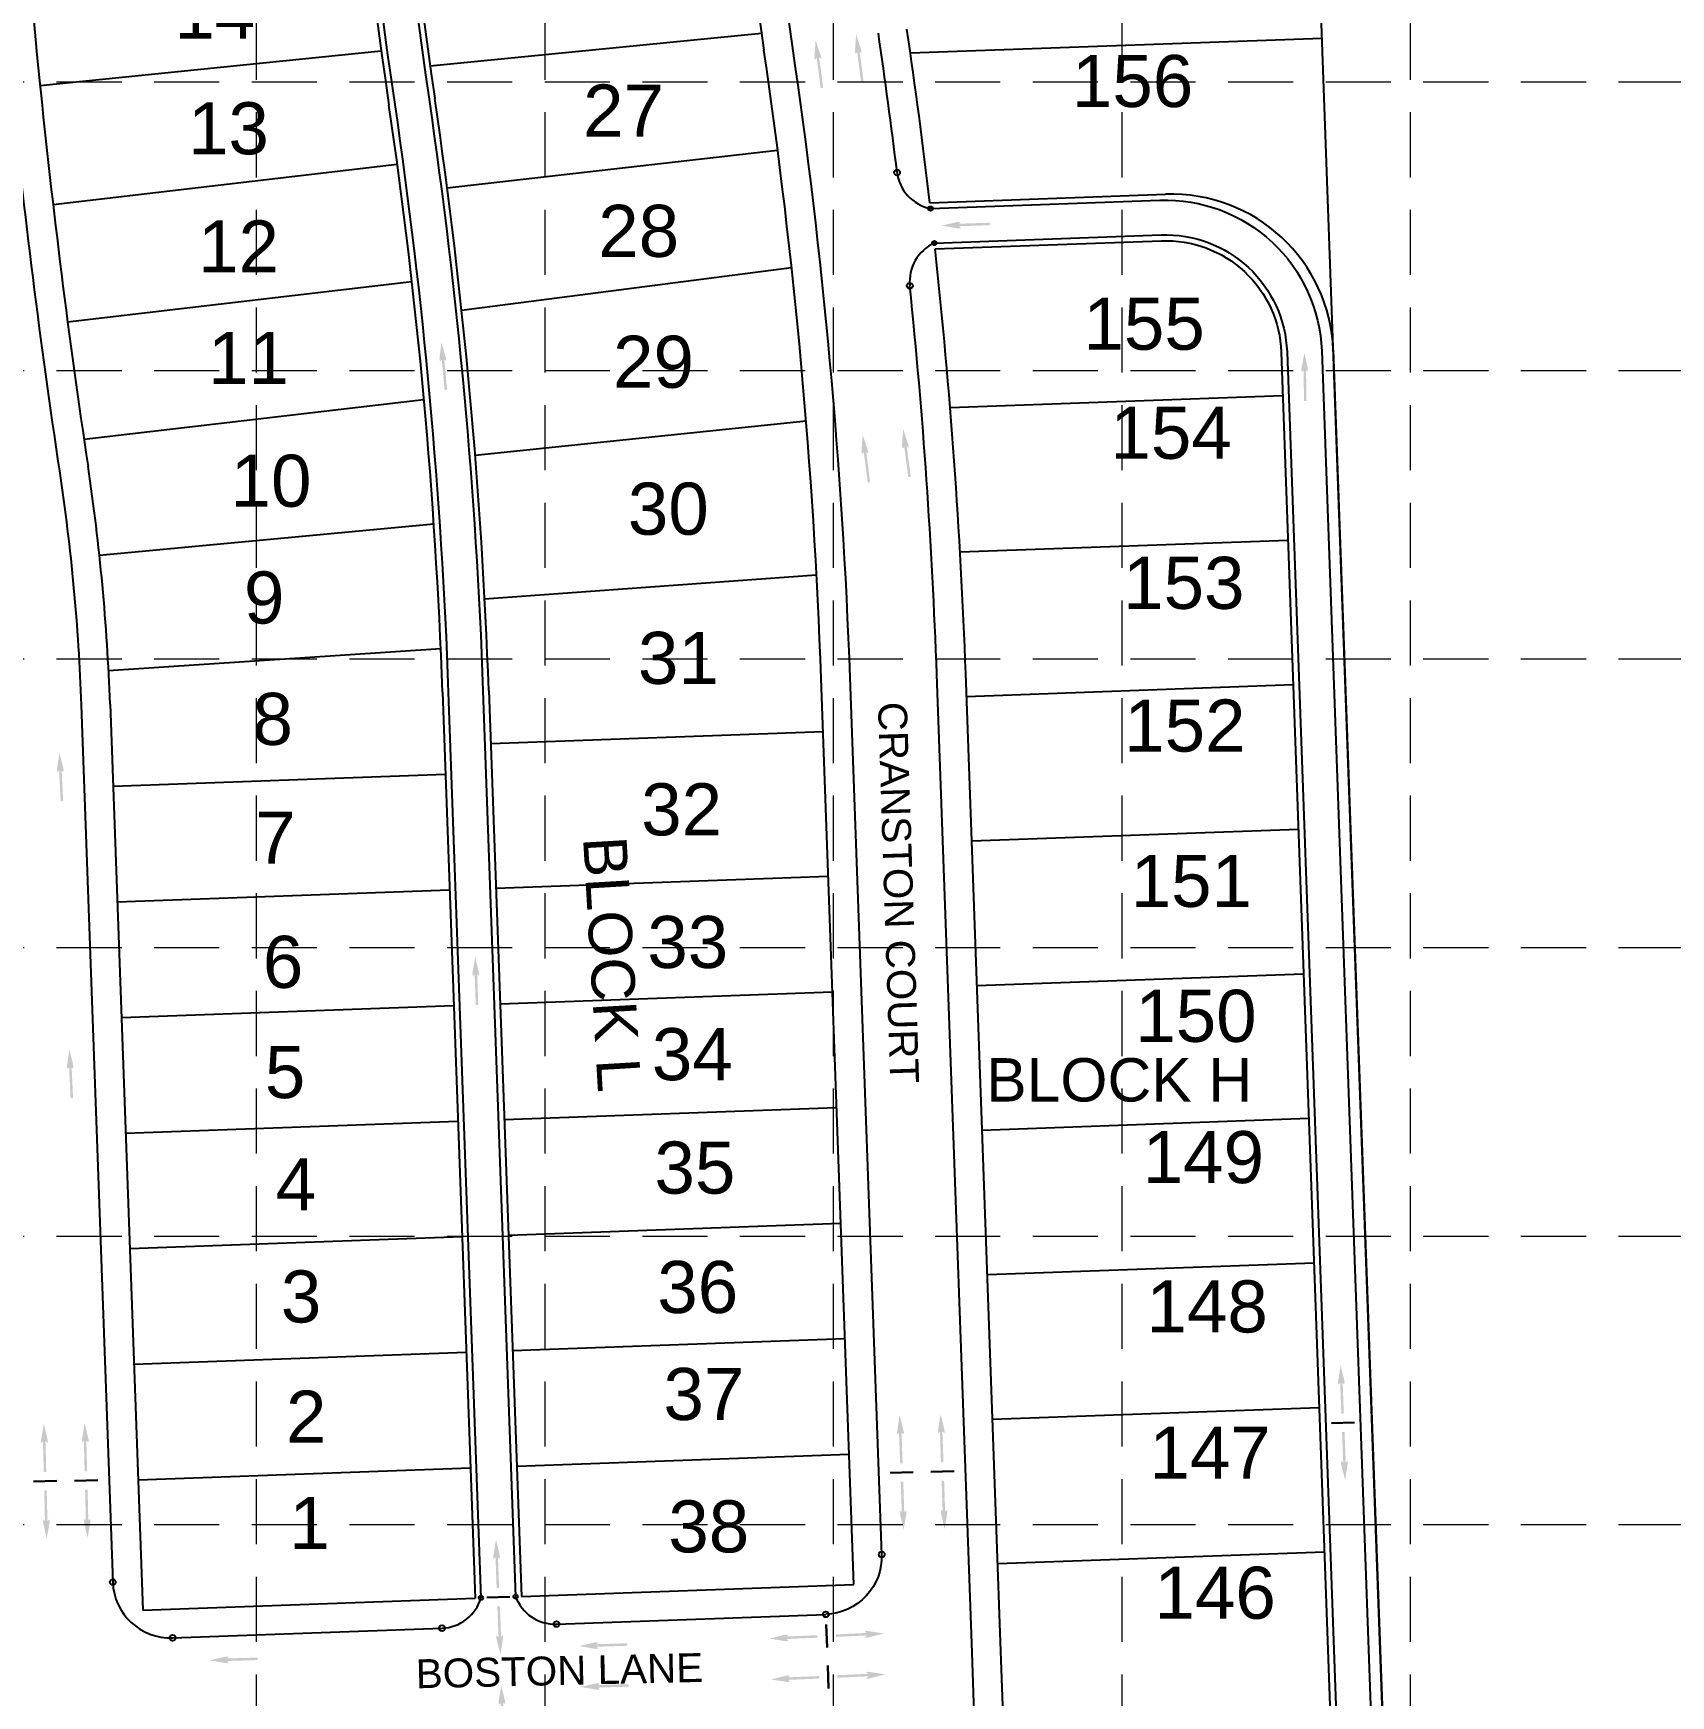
# Model space of a CAD drawing. Header units: inches. Extents: x -5337 to 1057, y 15227 to 19227.
# Drawn here: x -920 to -354, y 17866 to 18441 of the extents above; entities that cross this region are included whole.
import ezdxf
from ezdxf.enums import TextEntityAlignment as Align

# ---------------------------------------------------------------- set-up
doc = ezdxf.new("R2010")
doc.units = ezdxf.units.IN
doc.header["$LTSCALE"] = 150
doc.header["$MEASUREMENT"] = 0
doc.linetypes.add('HIDDEN', pattern=[0.375, 0.25, -0.125])
for name, color, linetype in [('1 BLOCK NUMBERS', 7, 'Continuous'), ('1 LOT NUMBER', 7, 'Continuous'), ('grid', 7, 'HIDDEN'), ('LOT NUM', 7, 'Continuous'), ('LOTLINE', 7, 'Continuous'), ('PAVING', 7, 'Continuous'), ('ROW', 7, 'Continuous')]:
    doc.layers.add(name, color=color, linetype=linetype)
doc.styles.get("Standard").update_dxf_attribs({"font": 'ARIAL.TTF', "height": 25})

msp = doc.modelspace()

# ---------------------------------------------------------------- hatches: boundary and pattern name
at = {"layer": 'PAVING'}
h = msp.add_hatch(color=256, dxfattribs=at)
edge = h.paths.add_edge_path()
edge.add_line((-647.93, 18431.68), (-648.49, 18432.15))
edge.add_line((-648.49, 18432.15), (-647.13, 18421.65))
edge.add_line((-647.13, 18421.65), (-647.98, 18421.54))
edge.add_line((-647.98, 18421.54), (-649.35, 18432.04))
edge.add_line((-649.35, 18432.04), (-649.88, 18431.41))
edge.add_line((-649.88, 18431.41), (-649.88, 18431.41))
edge.add_ellipse((-649.99, 18431.94), major_axis=(0.072, -0.555), ratio=0.285714, start_angle=-125.83153, end_angle=14.49672, ccw=False)
edge.add_line((-650.16, 18432.25), (-650.16, 18432.25))
edge.add_line((-650.16, 18432.25), (-649.73, 18438.09))
edge.add_line((-649.73, 18438.09), (-647.86, 18432.55))
edge.add_line((-647.86, 18432.55), (-647.86, 18432.55))
edge.add_ellipse((-647.95, 18432.21), major_axis=(0.072, -0.555), ratio=0.285714, start_angle=-17.18267, end_angle=124.72693, ccw=False)
edge.add_line((-647.93, 18431.68), (-647.93, 18431.68))
edge.add_line((-647.93, 18431.68), (-647.93, 18431.68))
edge.add_line((-647.93, 18431.68), (-647.93, 18431.68))
h = msp.add_hatch(color=256, dxfattribs=at)
edge = h.paths.add_edge_path()
edge.add_line((-633.93, 18433.63), (-634.49, 18434.1))
edge.add_line((-634.49, 18434.1), (-633.13, 18423.61))
edge.add_line((-633.13, 18423.61), (-633.98, 18423.5))
edge.add_line((-633.98, 18423.5), (-635.35, 18433.99))
edge.add_line((-635.35, 18433.99), (-635.88, 18433.37))
edge.add_line((-635.88, 18433.37), (-635.88, 18433.37))
edge.add_ellipse((-635.99, 18433.9), major_axis=(0.072, -0.555), ratio=0.285714, start_angle=-125.83153, end_angle=14.49672, ccw=False)
edge.add_line((-636.16, 18434.21), (-636.16, 18434.21))
edge.add_line((-636.16, 18434.21), (-635.73, 18440.04))
edge.add_line((-635.73, 18440.04), (-633.86, 18434.5))
edge.add_line((-633.86, 18434.5), (-633.86, 18434.5))
edge.add_ellipse((-633.95, 18434.17), major_axis=(0.072, -0.555), ratio=0.285714, start_angle=-17.18267, end_angle=124.72693, ccw=False)
edge.add_line((-633.93, 18433.63), (-633.93, 18433.63))
edge.add_line((-633.93, 18433.63), (-633.93, 18433.63))
edge.add_line((-633.93, 18433.63), (-633.93, 18433.63))
h = msp.add_hatch(color=256, dxfattribs=at)
edge = h.paths.add_edge_path()
edge.add_line((-599.66, 18375.2), (-600.18, 18374.69))
edge.add_line((-600.18, 18374.69), (-589.61, 18375.04))
edge.add_line((-589.61, 18375.04), (-589.58, 18374.18))
edge.add_line((-589.58, 18374.18), (-600.15, 18373.83))
edge.add_line((-600.15, 18373.83), (-599.58, 18373.24))
edge.add_line((-599.58, 18373.24), (-599.58, 18373.24))
edge.add_ellipse((-600.12, 18373.18), major_axis=(0.56, 0.019), ratio=0.285714, start_angle=-125.83153, end_angle=14.49672, ccw=False)
edge.add_line((-600.45, 18373.04), (-600.45, 18373.04))
edge.add_line((-600.45, 18373.04), (-606.21, 18374.03))
edge.add_line((-606.21, 18374.03), (-600.52, 18375.36))
edge.add_line((-600.52, 18375.36), (-600.52, 18375.35))
edge.add_ellipse((-600.2, 18375.23), major_axis=(0.56, 0.019), ratio=0.285714, start_angle=-17.18267, end_angle=124.72693, ccw=False)
edge.add_line((-599.66, 18375.2), (-599.66, 18375.2))
edge.add_line((-599.66, 18375.2), (-599.66, 18375.2))
edge.add_line((-599.66, 18375.2), (-599.66, 18375.2))
h = msp.add_hatch(color=256, dxfattribs=at)
edge = h.paths.add_edge_path()
edge.add_line((-777.57, 18327.27), (-778.12, 18327.76))
edge.add_line((-778.12, 18327.76), (-777.13, 18317.22))
edge.add_line((-777.13, 18317.22), (-777.99, 18317.14))
edge.add_line((-777.99, 18317.14), (-778.98, 18327.68))
edge.add_line((-778.98, 18327.68), (-779.53, 18327.08))
edge.add_line((-779.53, 18327.08), (-779.53, 18327.07))
edge.add_ellipse((-779.62, 18327.61), major_axis=(0.052, -0.558), ratio=0.285714, start_angle=-125.83153, end_angle=14.49672, ccw=False)
edge.add_line((-779.78, 18327.92), (-779.78, 18327.92))
edge.add_line((-779.78, 18327.92), (-779.14, 18333.74))
edge.add_line((-779.14, 18333.74), (-777.47, 18328.13))
edge.add_line((-777.47, 18328.13), (-777.47, 18328.14))
edge.add_ellipse((-777.57, 18327.81), major_axis=(0.052, -0.558), ratio=0.285714, start_angle=-17.18267, end_angle=124.72693, ccw=False)
edge.add_line((-777.57, 18327.27), (-777.57, 18327.27))
edge.add_line((-777.57, 18327.27), (-777.57, 18327.27))
edge.add_line((-777.57, 18327.27), (-777.57, 18327.27))
h = msp.add_hatch(color=256, dxfattribs=at)
edge = h.paths.add_edge_path()
edge.add_line((-479.68, 18323.49), (-480.19, 18324.02))
edge.add_line((-480.19, 18324.02), (-480.02, 18313.44))
edge.add_line((-480.02, 18313.44), (-480.88, 18313.42))
edge.add_line((-480.88, 18313.42), (-481.05, 18324))
edge.add_line((-481.05, 18324), (-481.65, 18323.44))
edge.add_line((-481.65, 18323.44), (-481.65, 18323.44))
edge.add_ellipse((-481.7, 18323.98), major_axis=(0.009, -0.56), ratio=0.285714, start_angle=-125.83153, end_angle=14.49672, ccw=False)
edge.add_line((-481.84, 18324.31), (-481.84, 18324.31))
edge.add_line((-481.84, 18324.31), (-480.75, 18330.06))
edge.add_line((-480.75, 18330.06), (-479.52, 18324.34))
edge.add_line((-479.52, 18324.34), (-479.52, 18324.34))
edge.add_ellipse((-479.65, 18324.02), major_axis=(0.009, -0.56), ratio=0.285714, start_angle=-17.18267, end_angle=124.72693, ccw=False)
edge.add_line((-479.69, 18323.49), (-479.68, 18323.49))
edge.add_line((-479.68, 18323.49), (-479.68, 18323.49))
edge.add_line((-479.68, 18323.49), (-479.68, 18323.49))
h = msp.add_hatch(color=256, dxfattribs=at)
edge = h.paths.add_edge_path()
edge.add_line((-631.66, 18295.29), (-632.23, 18295.76))
edge.add_line((-632.23, 18295.76), (-630.86, 18285.27))
edge.add_line((-630.86, 18285.27), (-631.72, 18285.16))
edge.add_line((-631.72, 18285.16), (-633.08, 18295.65))
edge.add_line((-633.08, 18295.65), (-633.61, 18295.03))
edge.add_line((-633.61, 18295.03), (-633.61, 18295.03))
edge.add_ellipse((-633.72, 18295.56), major_axis=(0.072, -0.555), ratio=0.285714, start_angle=-125.83153, end_angle=14.49672, ccw=False)
edge.add_line((-633.89, 18295.87), (-633.89, 18295.87))
edge.add_line((-633.89, 18295.87), (-633.46, 18301.7))
edge.add_line((-633.46, 18301.7), (-631.59, 18296.16))
edge.add_line((-631.59, 18296.16), (-631.59, 18296.16))
edge.add_ellipse((-631.68, 18295.83), major_axis=(0.072, -0.555), ratio=0.285714, start_angle=-17.18267, end_angle=124.72693, ccw=False)
edge.add_line((-631.66, 18295.29), (-631.66, 18295.29))
edge.add_line((-631.66, 18295.29), (-631.66, 18295.29))
edge.add_line((-631.66, 18295.29), (-631.66, 18295.29))
h = msp.add_hatch(color=256, dxfattribs=at)
edge = h.paths.add_edge_path()
edge.add_line((-617.66, 18297.25), (-618.23, 18297.72))
edge.add_line((-618.23, 18297.72), (-616.86, 18287.22))
edge.add_line((-616.86, 18287.22), (-617.72, 18287.11))
edge.add_line((-617.72, 18287.11), (-619.08, 18297.61))
edge.add_line((-619.08, 18297.61), (-619.61, 18296.99))
edge.add_line((-619.61, 18296.99), (-619.61, 18296.98))
edge.add_ellipse((-619.72, 18297.52), major_axis=(0.072, -0.555), ratio=0.285714, start_angle=-125.83153, end_angle=14.49672, ccw=False)
edge.add_line((-619.89, 18297.83), (-619.89, 18297.83))
edge.add_line((-619.89, 18297.83), (-619.46, 18303.66))
edge.add_line((-619.46, 18303.66), (-617.59, 18298.12))
edge.add_line((-617.59, 18298.12), (-617.59, 18298.12))
edge.add_ellipse((-617.68, 18297.79), major_axis=(0.072, -0.555), ratio=0.285714, start_angle=-17.18267, end_angle=124.72693, ccw=False)
edge.add_line((-617.66, 18297.25), (-617.66, 18297.25))
edge.add_line((-617.66, 18297.25), (-617.66, 18297.25))
edge.add_line((-617.66, 18297.25), (-617.66, 18297.25))
h = msp.add_hatch(color=256, dxfattribs=at)
edge = h.paths.add_edge_path()
edge.add_line((-909.87, 18185.2), (-910.39, 18185.71))
edge.add_line((-910.39, 18185.71), (-909.89, 18175.14))
edge.add_line((-909.89, 18175.14), (-910.75, 18175.1))
edge.add_line((-910.75, 18175.1), (-911.25, 18185.67))
edge.add_line((-911.25, 18185.67), (-911.83, 18185.09))
edge.add_line((-911.83, 18185.09), (-911.83, 18185.09))
edge.add_ellipse((-911.9, 18185.63), major_axis=(0.027, -0.559), ratio=0.285714, start_angle=-125.83153, end_angle=14.49672, ccw=False)
edge.add_line((-912.04, 18185.95), (-912.04, 18185.95))
edge.add_line((-912.04, 18185.95), (-911.14, 18191.73))
edge.add_line((-911.14, 18191.73), (-909.73, 18186.06))
edge.add_line((-909.73, 18186.06), (-909.73, 18186.06))
edge.add_ellipse((-909.84, 18185.74), major_axis=(0.027, -0.559), ratio=0.285714, start_angle=-17.18267, end_angle=124.72693, ccw=False)
edge.add_line((-909.87, 18185.2), (-909.87, 18185.2))
edge.add_line((-909.87, 18185.2), (-909.87, 18185.2))
edge.add_line((-909.87, 18185.2), (-909.87, 18185.2))
h = msp.add_hatch(color=256, dxfattribs=at)
edge = h.paths.add_edge_path()
edge.add_line((-766.23, 18114.66), (-766.75, 18115.18))
edge.add_line((-766.75, 18115.18), (-766.36, 18104.6))
edge.add_line((-766.36, 18104.6), (-767.22, 18104.57))
edge.add_line((-767.22, 18104.57), (-767.61, 18115.14))
edge.add_line((-767.61, 18115.14), (-768.19, 18114.57))
edge.add_line((-768.19, 18114.57), (-768.2, 18114.57))
edge.add_ellipse((-768.26, 18115.11), major_axis=(0.02, -0.56), ratio=0.285714, start_angle=-125.83153, end_angle=14.49672, ccw=False)
edge.add_line((-768.4, 18115.43), (-768.39, 18115.43))
edge.add_line((-768.39, 18115.43), (-767.42, 18121.2))
edge.add_line((-767.42, 18121.2), (-766.08, 18115.51))
edge.add_line((-766.08, 18115.51), (-766.08, 18115.51))
edge.add_ellipse((-766.2, 18115.19), major_axis=(0.02, -0.56), ratio=0.285714, start_angle=-17.18267, end_angle=124.72693, ccw=False)
edge.add_line((-766.23, 18114.65), (-766.23, 18114.66))
edge.add_line((-766.23, 18114.66), (-766.23, 18114.66))
edge.add_line((-766.23, 18114.66), (-766.23, 18114.66))
h = msp.add_hatch(color=256, dxfattribs=at)
edge = h.paths.add_edge_path()
edge.add_line((-906.43, 18082.58), (-906.95, 18083.1))
edge.add_line((-906.95, 18083.1), (-906.45, 18072.53))
edge.add_line((-906.45, 18072.53), (-907.31, 18072.49))
edge.add_line((-907.31, 18072.49), (-907.81, 18083.06))
edge.add_line((-907.81, 18083.06), (-908.39, 18082.48))
edge.add_line((-908.39, 18082.48), (-908.39, 18082.48))
edge.add_ellipse((-908.46, 18083.02), major_axis=(0.027, -0.559), ratio=0.285714, start_angle=-125.83153, end_angle=14.49672, ccw=False)
edge.add_line((-908.6, 18083.34), (-908.6, 18083.34))
edge.add_line((-908.6, 18083.34), (-907.7, 18089.12))
edge.add_line((-907.7, 18089.12), (-906.29, 18083.44))
edge.add_line((-906.29, 18083.44), (-906.29, 18083.45))
edge.add_ellipse((-906.41, 18083.12), major_axis=(0.027, -0.559), ratio=0.285714, start_angle=-17.18267, end_angle=124.72693, ccw=False)
edge.add_line((-906.43, 18082.58), (-906.43, 18082.58))
edge.add_line((-906.43, 18082.58), (-906.43, 18082.58))
edge.add_line((-906.43, 18082.58), (-906.43, 18082.58))
at = {"layer": 'PAVING', "linetype": 'Continuous', "lineweight": 30}
h = msp.add_hatch(color=256, dxfattribs=at)
edge = h.paths.add_edge_path()
edge.add_line((-467, 17973.47), (-467.52, 17973.99))
edge.add_line((-467.52, 17973.99), (-467.13, 17963.41))
edge.add_line((-467.13, 17963.41), (-467.99, 17963.38))
edge.add_line((-467.99, 17963.38), (-468.38, 17973.96))
edge.add_line((-468.38, 17973.96), (-468.96, 17973.38))
edge.add_line((-468.96, 17973.38), (-468.97, 17973.38))
edge.add_ellipse((-469.03, 17973.92), major_axis=(0.021, -0.56), ratio=0.285714, start_angle=-125.83153, end_angle=14.49672, ccw=False)
edge.add_line((-469.17, 17974.25), (-469.17, 17974.25))
edge.add_line((-469.17, 17974.25), (-468.2, 17980.01))
edge.add_line((-468.2, 17980.01), (-466.85, 17974.33))
edge.add_line((-466.85, 17974.33), (-466.85, 17974.33))
edge.add_ellipse((-466.97, 17974), major_axis=(0.021, -0.56), ratio=0.285714, start_angle=-17.18267, end_angle=124.72693, ccw=False)
edge.add_line((-467, 17973.47), (-467, 17973.47))
edge.add_line((-467, 17973.47), (-467, 17973.47))
edge.add_line((-467, 17973.47), (-467, 17973.47))
h = msp.add_hatch(color=256, dxfattribs=at)
edge = h.paths.add_edge_path()
edge.add_line((-917.34, 17953.22), (-916.85, 17953.77))
edge.add_line((-916.85, 17953.77), (-916.57, 17943.19))
edge.add_line((-916.57, 17943.19), (-915.71, 17943.21))
edge.add_line((-915.71, 17943.21), (-915.99, 17953.79))
edge.add_line((-915.99, 17953.79), (-915.37, 17953.26))
edge.add_line((-915.37, 17953.26), (-915.37, 17953.25))
edge.add_ellipse((-915.34, 17953.8), major_axis=(0.015, -0.56), ratio=0.285714, start_angle=345.50328, end_angle=485.83153)
edge.add_line((-915.22, 17954.13), (-915.22, 17954.13))
edge.add_line((-915.22, 17954.13), (-916.55, 17959.82))
edge.add_line((-916.55, 17959.82), (-917.54, 17954.06))
edge.add_line((-917.54, 17954.06), (-917.54, 17954.06))
edge.add_ellipse((-917.4, 17953.75), major_axis=(0.015, -0.56), ratio=0.285714, start_angle=235.27307, end_angle=377.18267)
edge.add_line((-917.34, 17953.21), (-917.34, 17953.22))
edge.add_line((-917.34, 17953.22), (-917.34, 17953.22))
edge.add_line((-917.34, 17953.22), (-917.34, 17953.22))
h = msp.add_hatch(color=256, dxfattribs=at)
edge = h.paths.add_edge_path()
edge.add_line((-903.2, 17953.45), (-902.72, 17954))
edge.add_line((-902.72, 17954), (-902.44, 17943.42))
edge.add_line((-902.44, 17943.42), (-901.58, 17943.44))
edge.add_line((-901.58, 17943.44), (-901.86, 17954.02))
edge.add_line((-901.86, 17954.02), (-901.24, 17953.49))
edge.add_line((-901.24, 17953.49), (-901.23, 17953.49))
edge.add_ellipse((-901.21, 17954.03), major_axis=(0.015, -0.56), ratio=0.285714, start_angle=345.50328, end_angle=485.83153)
edge.add_line((-901.09, 17954.36), (-901.09, 17954.36))
edge.add_line((-901.09, 17954.36), (-902.42, 17960.06))
edge.add_line((-902.42, 17960.06), (-903.4, 17954.3))
edge.add_line((-903.4, 17954.3), (-903.4, 17954.3))
edge.add_ellipse((-903.26, 17953.98), major_axis=(0.015, -0.56), ratio=0.285714, start_angle=235.27307, end_angle=377.18267)
edge.add_line((-903.2, 17953.45), (-903.2, 17953.45))
edge.add_line((-903.2, 17953.45), (-903.2, 17953.45))
edge.add_line((-903.2, 17953.45), (-903.2, 17953.45))
h = msp.add_hatch(color=256, dxfattribs=at)
edge = h.paths.add_edge_path()
edge.add_line((-621.38, 17956.21), (-620.9, 17956.77))
edge.add_line((-620.9, 17956.77), (-620.52, 17946.19))
edge.add_line((-620.52, 17946.19), (-619.66, 17946.22))
edge.add_line((-619.66, 17946.22), (-620.04, 17956.8))
edge.add_line((-620.04, 17956.8), (-619.41, 17956.27))
edge.add_line((-619.41, 17956.27), (-619.41, 17956.27))
edge.add_ellipse((-619.39, 17956.81), major_axis=(0.02, -0.56), ratio=0.285714, start_angle=345.50328, end_angle=485.83153)
edge.add_line((-619.27, 17957.15), (-619.28, 17957.15))
edge.add_line((-619.28, 17957.15), (-620.66, 17962.83))
edge.add_line((-620.66, 17962.83), (-621.59, 17957.06))
edge.add_line((-621.59, 17957.06), (-621.59, 17957.06))
edge.add_ellipse((-621.45, 17956.75), major_axis=(0.02, -0.56), ratio=0.285714, start_angle=235.27307, end_angle=377.18267)
edge.add_line((-621.38, 17956.21), (-621.38, 17956.21))
edge.add_line((-621.38, 17956.21), (-621.38, 17956.21))
edge.add_line((-621.38, 17956.21), (-621.38, 17956.21))
h = msp.add_hatch(color=256, dxfattribs=at)
edge = h.paths.add_edge_path()
edge.add_line((-607.25, 17956.58), (-606.77, 17957.14))
edge.add_line((-606.77, 17957.14), (-606.39, 17946.56))
edge.add_line((-606.39, 17946.56), (-605.53, 17946.59))
edge.add_line((-605.53, 17946.59), (-605.91, 17957.17))
edge.add_line((-605.91, 17957.17), (-605.28, 17956.64))
edge.add_line((-605.28, 17956.64), (-605.28, 17956.64))
edge.add_ellipse((-605.26, 17957.18), major_axis=(0.02, -0.56), ratio=0.285714, start_angle=345.50328, end_angle=485.83153)
edge.add_line((-605.14, 17957.52), (-605.14, 17957.52))
edge.add_line((-605.14, 17957.52), (-606.53, 17963.2))
edge.add_line((-606.53, 17963.2), (-607.46, 17957.43))
edge.add_line((-607.46, 17957.43), (-607.46, 17957.43))
edge.add_ellipse((-607.32, 17957.11), major_axis=(0.02, -0.56), ratio=0.285714, start_angle=235.27307, end_angle=377.18267)
edge.add_line((-607.25, 17956.58), (-607.25, 17956.58))
edge.add_line((-607.25, 17956.58), (-607.25, 17956.58))
edge.add_line((-607.25, 17956.58), (-607.25, 17956.58))
h = msp.add_hatch(color=256, dxfattribs=at)
edge = h.paths.add_edge_path()
edge.add_line((-465.99, 17947), (-466.46, 17946.44))
edge.add_line((-466.46, 17946.44), (-466.89, 17957.02))
edge.add_line((-466.89, 17957.02), (-467.74, 17956.98))
edge.add_line((-467.74, 17956.98), (-467.32, 17946.41))
edge.add_line((-467.32, 17946.41), (-467.95, 17946.93))
edge.add_line((-467.95, 17946.93), (-467.95, 17946.93))
edge.add_ellipse((-467.97, 17946.39), major_axis=(-0.022, 0.56), ratio=0.285714, start_angle=345.50328, end_angle=485.83153)
edge.add_line((-468.09, 17946.06), (-468.09, 17946.06))
edge.add_line((-468.09, 17946.06), (-466.68, 17940.38))
edge.add_line((-466.68, 17940.38), (-465.77, 17946.15))
edge.add_line((-465.77, 17946.15), (-465.77, 17946.15))
edge.add_ellipse((-465.92, 17946.47), major_axis=(-0.022, 0.56), ratio=0.285714, start_angle=235.27307, end_angle=377.18267)
edge.add_line((-465.99, 17947), (-465.99, 17947))
edge.add_line((-465.99, 17947), (-465.99, 17947))
edge.add_line((-465.99, 17947), (-465.99, 17947))
h = msp.add_hatch(color=256, dxfattribs=at)
edge = h.paths.add_edge_path()
edge.add_line((-916.68, 17926.73), (-916.17, 17926.21))
edge.add_line((-916.17, 17926.21), (-916.41, 17936.79))
edge.add_line((-916.41, 17936.79), (-915.56, 17936.81))
edge.add_line((-915.56, 17936.81), (-915.31, 17926.23))
edge.add_line((-915.31, 17926.23), (-914.71, 17926.79))
edge.add_line((-914.71, 17926.79), (-914.71, 17926.79))
edge.add_ellipse((-914.66, 17926.25), major_axis=(-0.013, 0.56), ratio=0.285714, start_angle=-125.83153, end_angle=14.49672, ccw=False)
edge.add_line((-914.52, 17925.93), (-914.53, 17925.93))
edge.add_line((-914.53, 17925.93), (-915.57, 17920.17))
edge.add_line((-915.57, 17920.17), (-916.84, 17925.88))
edge.add_line((-916.84, 17925.88), (-916.84, 17925.88))
edge.add_ellipse((-916.72, 17926.2), major_axis=(-0.013, 0.56), ratio=0.285714, start_angle=-17.18267, end_angle=124.72693, ccw=False)
edge.add_line((-916.68, 17926.74), (-916.68, 17926.73))
edge.add_line((-916.68, 17926.73), (-916.68, 17926.73))
edge.add_line((-916.68, 17926.73), (-916.68, 17926.73))
h = msp.add_hatch(color=256, dxfattribs=at)
edge = h.paths.add_edge_path()
edge.add_line((-902.55, 17926.97), (-902.03, 17926.44))
edge.add_line((-902.03, 17926.44), (-902.28, 17937.02))
edge.add_line((-902.28, 17937.02), (-901.42, 17937.04))
edge.add_line((-901.42, 17937.04), (-901.17, 17926.46))
edge.add_line((-901.17, 17926.46), (-900.58, 17927.03))
edge.add_line((-900.58, 17927.03), (-900.58, 17927.03))
edge.add_ellipse((-900.53, 17926.49), major_axis=(-0.013, 0.56), ratio=0.285714, start_angle=-125.83153, end_angle=14.49672, ccw=False)
edge.add_line((-900.39, 17926.16), (-900.39, 17926.16))
edge.add_line((-900.39, 17926.16), (-901.44, 17920.41))
edge.add_line((-901.44, 17920.41), (-902.71, 17926.11))
edge.add_line((-902.71, 17926.11), (-902.7, 17926.11))
edge.add_ellipse((-902.58, 17926.43), major_axis=(-0.013, 0.56), ratio=0.285714, start_angle=-17.18267, end_angle=124.72693, ccw=False)
edge.add_line((-902.55, 17926.97), (-902.55, 17926.97))
edge.add_line((-902.55, 17926.97), (-902.55, 17926.97))
edge.add_line((-902.55, 17926.97), (-902.55, 17926.97))
h = msp.add_hatch(color=256, dxfattribs=at)
edge = h.paths.add_edge_path()
edge.add_line((-620.47, 17929.74), (-619.95, 17929.22))
edge.add_line((-619.95, 17929.22), (-620.3, 17939.8))
edge.add_line((-620.3, 17939.8), (-619.44, 17939.83))
edge.add_line((-619.44, 17939.83), (-619.09, 17929.25))
edge.add_line((-619.09, 17929.25), (-618.51, 17929.82))
edge.add_line((-618.51, 17929.82), (-618.5, 17929.82))
edge.add_ellipse((-618.45, 17929.28), major_axis=(-0.018, 0.56), ratio=0.285714, start_angle=-125.83153, end_angle=14.49672, ccw=False)
edge.add_line((-618.31, 17928.95), (-618.31, 17928.95))
edge.add_line((-618.31, 17928.95), (-619.3, 17923.19))
edge.add_line((-619.3, 17923.19), (-620.62, 17928.88))
edge.add_line((-620.62, 17928.88), (-620.62, 17928.88))
edge.add_ellipse((-620.5, 17929.21), major_axis=(-0.018, 0.56), ratio=0.285714, start_angle=-17.18267, end_angle=124.72693, ccw=False)
edge.add_line((-620.47, 17929.74), (-620.47, 17929.74))
edge.add_line((-620.47, 17929.74), (-620.47, 17929.74))
edge.add_line((-620.47, 17929.74), (-620.47, 17929.74))
h = msp.add_hatch(color=256, dxfattribs=at)
edge = h.paths.add_edge_path()
edge.add_line((-606.34, 17930.11), (-605.82, 17929.59))
edge.add_line((-605.82, 17929.59), (-606.17, 17940.17))
edge.add_line((-606.17, 17940.17), (-605.31, 17940.2))
edge.add_line((-605.31, 17940.2), (-604.96, 17929.62))
edge.add_line((-604.96, 17929.62), (-604.37, 17930.19))
edge.add_line((-604.37, 17930.19), (-604.37, 17930.19))
edge.add_ellipse((-604.31, 17929.65), major_axis=(-0.018, 0.56), ratio=0.285714, start_angle=-125.83153, end_angle=14.49672, ccw=False)
edge.add_line((-604.17, 17929.32), (-604.18, 17929.32))
edge.add_line((-604.18, 17929.32), (-605.17, 17923.56))
edge.add_line((-605.17, 17923.56), (-606.49, 17929.25))
edge.add_line((-606.49, 17929.25), (-606.49, 17929.25))
edge.add_ellipse((-606.37, 17929.57), major_axis=(-0.018, 0.56), ratio=0.285714, start_angle=-17.18267, end_angle=124.72693, ccw=False)
edge.add_line((-606.34, 17930.11), (-606.34, 17930.11))
edge.add_line((-606.34, 17930.11), (-606.34, 17930.11))
edge.add_line((-606.34, 17930.11), (-606.34, 17930.11))
h = msp.add_hatch(color=256, dxfattribs=at)
edge = h.paths.add_edge_path()
edge.add_line((-759.02, 17913.17), (-759.54, 17913.69))
edge.add_line((-759.54, 17913.69), (-759.15, 17903.12))
edge.add_line((-759.15, 17903.12), (-760.01, 17903.08))
edge.add_line((-760.01, 17903.08), (-760.4, 17913.66))
edge.add_line((-760.4, 17913.66), (-760.98, 17913.09))
edge.add_line((-760.98, 17913.09), (-760.99, 17913.09))
edge.add_ellipse((-761.05, 17913.63), major_axis=(0.021, -0.56), ratio=0.285714, start_angle=-125.83153, end_angle=14.49672, ccw=False)
edge.add_line((-761.19, 17913.95), (-761.19, 17913.95))
edge.add_line((-761.19, 17913.95), (-760.22, 17919.72))
edge.add_line((-760.22, 17919.72), (-758.87, 17914.03))
edge.add_line((-758.87, 17914.03), (-758.87, 17914.03))
edge.add_ellipse((-758.99, 17913.71), major_axis=(0.021, -0.56), ratio=0.285714, start_angle=-17.18267, end_angle=124.72693, ccw=False)
edge.add_line((-759.02, 17913.17), (-759.02, 17913.17))
edge.add_line((-759.02, 17913.17), (-759.02, 17913.17))
edge.add_line((-759.02, 17913.17), (-759.02, 17913.17))
h = msp.add_hatch(color=256, dxfattribs=at)
edge = h.paths.add_edge_path()
edge.add_line((-758.01, 17886.7), (-758.48, 17886.14))
edge.add_line((-758.48, 17886.14), (-758.9, 17896.72))
edge.add_line((-758.9, 17896.72), (-759.76, 17896.69))
edge.add_line((-759.76, 17896.69), (-759.34, 17886.11))
edge.add_line((-759.34, 17886.11), (-759.97, 17886.64))
edge.add_line((-759.97, 17886.64), (-759.97, 17886.64))
edge.add_ellipse((-759.99, 17886.09), major_axis=(-0.022, 0.56), ratio=0.285714, start_angle=345.50328, end_angle=485.83153)
edge.add_line((-760.11, 17885.76), (-760.11, 17885.76))
edge.add_line((-760.11, 17885.76), (-758.7, 17880.08))
edge.add_line((-758.7, 17880.08), (-757.79, 17885.86))
edge.add_line((-757.79, 17885.86), (-757.79, 17885.86))
edge.add_ellipse((-757.94, 17886.17), major_axis=(-0.022, 0.56), ratio=0.285714, start_angle=235.27307, end_angle=377.18267)
edge.add_line((-758.01, 17886.7), (-758.01, 17886.7))
edge.add_line((-758.01, 17886.7), (-758.01, 17886.7))
edge.add_line((-758.01, 17886.7), (-758.01, 17886.7))
h = msp.add_hatch(color=256, dxfattribs=at)
edge = h.paths.add_edge_path()
edge.add_line((-659.17, 17886.83), (-659.69, 17886.31))
edge.add_line((-659.69, 17886.31), (-649.11, 17886.76))
edge.add_line((-649.11, 17886.76), (-649.08, 17885.9))
edge.add_line((-649.08, 17885.9), (-659.65, 17885.45))
edge.add_line((-659.65, 17885.45), (-659.08, 17884.87))
edge.add_line((-659.08, 17884.87), (-659.07, 17884.86))
edge.add_ellipse((-659.61, 17884.8), major_axis=(0.559, 0.024), ratio=0.285714, start_angle=-125.83153, end_angle=14.49672, ccw=False)
edge.add_line((-659.94, 17884.66), (-659.94, 17884.66))
edge.add_line((-659.94, 17884.66), (-665.71, 17885.59))
edge.add_line((-665.71, 17885.59), (-660.03, 17886.97))
edge.add_line((-660.03, 17886.97), (-660.03, 17886.97))
edge.add_ellipse((-659.71, 17886.86), major_axis=(0.559, 0.024), ratio=0.285714, start_angle=-17.18267, end_angle=124.72693, ccw=False)
edge.add_line((-659.17, 17886.83), (-659.17, 17886.83))
edge.add_line((-659.17, 17886.83), (-659.17, 17886.83))
edge.add_line((-659.17, 17886.83), (-659.17, 17886.83))
h = msp.add_hatch(color=256, dxfattribs=at)
edge = h.paths.add_edge_path()
edge.add_line((-632.71, 17888), (-632.15, 17887.53))
edge.add_line((-632.15, 17887.53), (-642.72, 17887.04))
edge.add_line((-642.72, 17887.04), (-642.68, 17886.18))
edge.add_line((-642.68, 17886.18), (-632.11, 17886.67))
edge.add_line((-632.11, 17886.67), (-632.63, 17886.04))
edge.add_line((-632.63, 17886.04), (-632.63, 17886.03))
edge.add_ellipse((-632.09, 17886.02), major_axis=(-0.559, -0.026), ratio=0.285714, start_angle=345.50328, end_angle=485.83153)
edge.add_line((-631.75, 17885.91), (-631.76, 17885.91))
edge.add_line((-631.76, 17885.91), (-626.09, 17887.35))
edge.add_line((-626.09, 17887.35), (-631.87, 17888.22))
edge.add_line((-631.87, 17888.22), (-631.86, 17888.22))
edge.add_ellipse((-632.18, 17888.07), major_axis=(-0.559, -0.026), ratio=0.285714, start_angle=235.27307, end_angle=377.18267)
edge.add_line((-632.71, 17888), (-632.71, 17888))
edge.add_line((-632.71, 17888), (-632.71, 17888))
edge.add_line((-632.71, 17888), (-632.71, 17888))
at = {"layer": 'PAVING'}
h = msp.add_hatch(color=256, dxfattribs=at)
edge = h.paths.add_edge_path()
edge.add_line((-852.68, 17879.22), (-853.21, 17878.71))
edge.add_line((-853.21, 17878.71), (-842.63, 17879.02))
edge.add_line((-842.63, 17879.02), (-842.6, 17878.16))
edge.add_line((-842.6, 17878.16), (-853.18, 17877.85))
edge.add_line((-853.18, 17877.85), (-852.61, 17877.26))
edge.add_line((-852.61, 17877.26), (-852.61, 17877.26))
edge.add_ellipse((-853.15, 17877.2), major_axis=(0.56, 0.017), ratio=0.285714, start_angle=-125.83153, end_angle=14.49672, ccw=False)
edge.add_line((-853.48, 17877.06), (-853.48, 17877.06))
edge.add_line((-853.48, 17877.06), (-859.24, 17878.07))
edge.add_line((-859.24, 17878.07), (-853.54, 17879.38))
edge.add_line((-853.54, 17879.38), (-853.54, 17879.38))
edge.add_ellipse((-853.22, 17879.26), major_axis=(0.56, 0.017), ratio=0.285714, start_angle=-17.18267, end_angle=124.72693, ccw=False)
edge.add_line((-852.68, 17879.22), (-852.68, 17879.22))
edge.add_line((-852.68, 17879.22), (-852.68, 17879.22))
edge.add_line((-852.68, 17879.22), (-852.68, 17879.22))
h = msp.add_hatch(color=256, dxfattribs=at)
edge = h.paths.add_edge_path()
edge.add_line((-724.96, 17884.16), (-725.49, 17883.64))
edge.add_line((-725.49, 17883.64), (-714.91, 17883.96))
edge.add_line((-714.91, 17883.96), (-714.88, 17883.1))
edge.add_line((-714.88, 17883.1), (-725.46, 17882.78))
edge.add_line((-725.46, 17882.78), (-724.89, 17882.19))
edge.add_line((-724.89, 17882.19), (-724.89, 17882.19))
edge.add_ellipse((-725.43, 17882.14), major_axis=(0.56, 0.017), ratio=0.285714, start_angle=-125.83153, end_angle=14.49672, ccw=False)
edge.add_line((-725.76, 17882), (-725.76, 17882))
edge.add_line((-725.76, 17882), (-731.52, 17883.01))
edge.add_line((-731.52, 17883.01), (-725.82, 17884.31))
edge.add_line((-725.82, 17884.31), (-725.82, 17884.31))
edge.add_ellipse((-725.5, 17884.19), major_axis=(0.56, 0.017), ratio=0.285714, start_angle=-17.18267, end_angle=124.72693, ccw=False)
edge.add_line((-724.96, 17884.16), (-724.96, 17884.16))
edge.add_line((-724.96, 17884.16), (-724.96, 17884.16))
edge.add_line((-724.96, 17884.16), (-724.96, 17884.16))
at = {"layer": 'PAVING', "linetype": 'Continuous', "lineweight": 30}
h = msp.add_hatch(color=256, dxfattribs=at)
edge = h.paths.add_edge_path()
edge.add_line((-632.2, 17873.88), (-631.64, 17873.4))
edge.add_line((-631.64, 17873.4), (-642.21, 17872.92))
edge.add_line((-642.21, 17872.92), (-642.17, 17872.06))
edge.add_line((-642.17, 17872.06), (-631.6, 17872.54))
edge.add_line((-631.6, 17872.54), (-632.12, 17871.91))
edge.add_line((-632.12, 17871.91), (-632.12, 17871.91))
edge.add_ellipse((-631.58, 17871.89), major_axis=(-0.559, -0.026), ratio=0.285714, start_angle=345.50328, end_angle=485.83153)
edge.add_line((-631.25, 17871.78), (-631.25, 17871.78))
edge.add_line((-631.25, 17871.78), (-625.58, 17873.22))
edge.add_line((-625.58, 17873.22), (-631.36, 17874.09))
edge.add_line((-631.36, 17874.09), (-631.36, 17874.09))
edge.add_ellipse((-631.67, 17873.95), major_axis=(-0.559, -0.026), ratio=0.285714, start_angle=235.27307, end_angle=377.18267)
edge.add_line((-632.2, 17873.87), (-632.2, 17873.88))
edge.add_line((-632.2, 17873.88), (-632.2, 17873.88))
edge.add_line((-632.2, 17873.88), (-632.2, 17873.88))
h = msp.add_hatch(color=256, dxfattribs=at)
edge = h.paths.add_edge_path()
edge.add_line((-757.21, 17862.84), (-757.73, 17863.36))
edge.add_line((-757.73, 17863.36), (-757.34, 17852.79))
edge.add_line((-757.34, 17852.79), (-758.2, 17852.75))
edge.add_line((-758.2, 17852.75), (-758.59, 17863.33))
edge.add_line((-758.59, 17863.33), (-759.17, 17862.76))
edge.add_line((-759.17, 17862.76), (-759.17, 17862.76))
edge.add_ellipse((-759.23, 17863.3), major_axis=(0.021, -0.56), ratio=0.285714, start_angle=-125.83153, end_angle=14.49672, ccw=False)
edge.add_line((-759.37, 17863.62), (-759.37, 17863.62))
edge.add_line((-759.37, 17863.62), (-758.4, 17869.39))
edge.add_line((-758.4, 17869.39), (-757.06, 17863.7))
edge.add_line((-757.06, 17863.7), (-757.06, 17863.7))
edge.add_ellipse((-757.18, 17863.38), major_axis=(0.021, -0.56), ratio=0.285714, start_angle=-17.18267, end_angle=124.72693, ccw=False)
edge.add_line((-757.21, 17862.84), (-757.21, 17862.84))
edge.add_line((-757.21, 17862.84), (-757.21, 17862.84))
edge.add_line((-757.21, 17862.84), (-757.21, 17862.84))
at = {"layer": 'PAVING'}
h = msp.add_hatch(color=256, dxfattribs=at)
edge = h.paths.add_edge_path()
edge.add_line((-724.4, 17870.04), (-724.93, 17869.52))
edge.add_line((-724.93, 17869.52), (-714.35, 17869.83))
edge.add_line((-714.35, 17869.83), (-714.32, 17868.98))
edge.add_line((-714.32, 17868.98), (-724.9, 17868.66))
edge.add_line((-724.9, 17868.66), (-724.33, 17868.07))
edge.add_line((-724.33, 17868.07), (-724.33, 17868.07))
edge.add_ellipse((-724.87, 17868.01), major_axis=(0.56, 0.017), ratio=0.285714, start_angle=-125.83153, end_angle=14.49672, ccw=False)
edge.add_line((-725.2, 17867.87), (-725.2, 17867.87))
edge.add_line((-725.2, 17867.87), (-730.96, 17868.88))
edge.add_line((-730.96, 17868.88), (-725.26, 17870.19))
edge.add_line((-725.26, 17870.19), (-725.26, 17870.19))
edge.add_ellipse((-724.94, 17870.07), major_axis=(0.56, 0.017), ratio=0.285714, start_angle=-17.18267, end_angle=124.72693, ccw=False)
edge.add_line((-724.4, 17870.03), (-724.4, 17870.04))
edge.add_line((-724.4, 17870.04), (-724.4, 17870.04))
edge.add_line((-724.4, 17870.04), (-724.4, 17870.04))
at = {"layer": 'PAVING', "linetype": 'Continuous', "lineweight": 30}
h = msp.add_hatch(color=256, dxfattribs=at)
edge = h.paths.add_edge_path()
edge.add_line((-658.66, 17872.7), (-659.18, 17872.18))
edge.add_line((-659.18, 17872.18), (-648.61, 17872.63))
edge.add_line((-648.61, 17872.63), (-648.57, 17871.77))
edge.add_line((-648.57, 17871.77), (-659.14, 17871.32))
edge.add_line((-659.14, 17871.32), (-658.57, 17870.74))
edge.add_line((-658.57, 17870.74), (-658.57, 17870.74))
edge.add_ellipse((-659.11, 17870.67), major_axis=(0.559, 0.024), ratio=0.285714, start_angle=-125.83153, end_angle=14.49672, ccw=False)
edge.add_line((-659.43, 17870.53), (-659.43, 17870.53))
edge.add_line((-659.43, 17870.53), (-665.2, 17871.47))
edge.add_line((-665.2, 17871.47), (-659.52, 17872.85))
edge.add_line((-659.52, 17872.85), (-659.52, 17872.85))
edge.add_ellipse((-659.2, 17872.73), major_axis=(0.559, 0.024), ratio=0.285714, start_angle=-17.18267, end_angle=124.72693, ccw=False)
edge.add_line((-658.66, 17872.7), (-658.66, 17872.7))
edge.add_line((-658.66, 17872.7), (-658.66, 17872.7))
edge.add_line((-658.66, 17872.7), (-658.66, 17872.7))

# ---------------------------------------------------------------- linework, layer by layer
at = {"layer": 'grid', "color": 252, "linetype": 'HIDDEN', "lineweight": 0, "ltscale": 0.6}
for p, q in [((-843.14, 19121.98), (-843.14, 15630.29)), ((-743.39, 19121.98), (-743.39, 15630.29)), ((-643.64, 19121.98), (-643.64, 15630.29)), ((-543.89, 19121.98), (-543.89, 15630.29)), ((-444.14, 19121.98), (-444.14, 15630.29)), ((-5232.14, 18423.73), (952.36, 18423.73)), ((-5232.14, 18323.98), (952.36, 18323.98)), ((-5232.14, 18224.23), (952.36, 18224.23)), ((-5232.14, 18124.48), (952.36, 18124.48)), ((-5232.14, 18024.73), (952.36, 18024.73)), ((-5232.14, 17924.98), (952.36, 17924.98))]:
    msp.add_line(p, q, dxfattribs=at)
at = {"layer": 'LOTLINE'}
for p, q in [((-425.69, 17078.65), (-478.94, 18557.49)), ((-783.02, 18429.23), (-668.48, 18440.6)), ((-616.97, 18433.74), (-474.66, 18438.86)), ((-917.86, 18422.45), (-799.9, 18434.44)), ((-777.12, 18387.06), (-662.86, 18400.14)), ((-913.37, 18381.35), (-794.35, 18395.24)), ((-772.12, 18344.8), (-658.04, 18359.57)), ((-789.29, 18354.56), (-908.32, 18340.66)), ((-785.13, 18313.77), (-902.66, 18300.05)), ((-603.23, 18311.15), (-488.23, 18315.29)), ((-767.44, 18294.69), (-653.03, 18306.56)), ((-897.34, 18260.13), (-781.73, 18270.9)), ((-599.79, 18261.24), (-486.43, 18265.32)), ((-764.15, 18245.03), (-649.43, 18253.37)), ((-894.16, 18220.27), (-779.33, 18227.91)), ((-597.55, 18211.29), (-484.63, 18215.36)), ((-762.07, 18194.99), (-647.15, 18199.13)), ((-892.63, 18180.29), (-777.7, 18184.42)), ((-595.76, 18161.32), (-482.83, 18165.39)), ((-891.19, 18140.31), (-776.27, 18144.45)), ((-760.28, 18145.03), (-645.35, 18149.16)), ((-593.96, 18111.36), (-481.03, 18115.42)), ((-758.84, 18105.05), (-643.91, 18109.19)), ((-889.75, 18100.34), (-774.83, 18104.48)), ((-757.4, 18065.08), (-642.47, 18069.22)), ((-888.31, 18060.36), (-773.39, 18064.5)), ((-592.16, 18061.39), (-479.23, 18065.45)), ((-755.96, 18025.1), (-641.03, 18029.24)), ((-886.87, 18020.39), (-771.95, 18024.53)), ((-590.36, 18011.42), (-477.43, 18015.49)), ((-754.52, 17985.13), (-639.59, 17989.27)), ((-885.43, 17980.42), (-770.51, 17984.55)), ((-588.56, 17961.45), (-475.63, 17965.52)), ((-753.08, 17945.16), (-638.15, 17949.29)), ((-883.99, 17940.44), (-769.07, 17944.58)), ((-586.76, 17911.49), (-473.83, 17915.55))]:
    msp.add_line(p, q, dxfattribs=at)
at = {"layer": 'PAVING'}
for p, q in [((-610.01, 18379.95), (-530.68, 18382.81)), ((-608.67, 18367.99), (-530.25, 18370.82)), ((-486.77, 18330.35), (-460.32, 17595.73)), ((-474.78, 18330.79), (-448.32, 17596.16)), ((-595.66, 17880.78), (-607.83, 18218.89)), ((-776.73, 18212.81), (-765.45, 17899.68)), ((-764.73, 18213.24), (-753.46, 17900.11)), ((-637.82, 18217.81), (-637.82, 18217.81)), ((-626.9, 17914.68), (-637.82, 18217.81)), ((-903.64, 18208.27), (-892.73, 17905.1)), ((-739.32, 17890.62), (-646.17, 17893.97)), ((-872.02, 17885.84), (-778.89, 17889.19)), ((-589.23, 17702.12), (-595.66, 17880.78))]:
    msp.add_line(p, q, dxfattribs=at)
at = {"layer": 'PAVING', "linetype": 'Continuous', "lineweight": 30}
for p, q in [((-471.43, 17960.06), (-463.44, 17960.33)), ((-615.99, 17943.13), (-623.98, 17942.89)), ((-601.85, 17943.5), (-609.85, 17943.26)), ((-912.07, 17940.08), (-920.07, 17939.92)), ((-897.93, 17940.31), (-905.93, 17940.15)), ((-763.45, 17899.77), (-755.46, 17900.03)), ((-645.74, 17882.48), (-646.05, 17890.47)), ((-645.23, 17868.35), (-645.55, 17876.34))]:
    msp.add_line(p, q, dxfattribs=at)
at = {"layer": 'PAVING'}
for centre, radius in [((-621.57, 18392.38), 1), ((-610.01, 18379.95), 0.75), ((-608.67, 18367.99), 0.75), ((-617.16, 18353.28), 1), ((-626.9, 17914.68), 1), ((-892.73, 17905.1), 1), ((-765.45, 17899.68), 0.75), ((-753.46, 17900.11), 0.75), ((-739.32, 17890.62), 1), ((-646.17, 17893.97), 1), ((-872.02, 17885.84), 1), ((-778.89, 17889.19), 1)]:
    msp.add_circle(centre, radius, dxfattribs=at)
for centre, radius, start, end in [((1029.13, 18684.16), 1844, 179.76391, 188.36289), ((1029.13, 18684.16), 1832, 179.76391, 188.36289), ((-2631.52, 18146.02), 2025, 6.98788, 8.36289), ((-2631.52, 18146.02), 1995, 2.06218, 8.36289), ((1838.94, 18702.66), 2781, 185.77003, 188.54849), ((-607.18, 18394.17), 14.5, 187.10208, 258.71595), ((-602.73, 18354.76), 14.5, 114.1482, 185.87452), ((-2631.52, 18146.02), 2025, 2.06218, 5.87452), ((-872.74, 17905.82), 20, 182.06218, 272.06218), ((-779.39, 17903.68), 14.5, 271.97431, 343.98285), ((-739.85, 17905.11), 14.5, 200.14138, 272.06218)]:
    msp.add_arc(centre, radius, start, end, dxfattribs=at)
at = {"layer": 'PAVING', "extrusion": (0, 0, -1)}
for centre, radius, start, end in [((-1029.13, 18684.16), 1705, 351.63711, 355.21332), ((2631.52, 18146.02), 1856, 171.63711, 177.93782), ((2631.52, 18146.02), 1868, 171.63711, 177.93782), ((528.74, 18328.84), 54, 87.93777, 177.93783), ((528.74, 18328.84), 42, 87.93777, 177.93783), ((1622.18, 18182.4), 719, 171.45151, 177.93782), ((646.89, 17913.96), 20, 177.93782, 267.93782)]:
    msp.add_arc(centre, radius, start, end, dxfattribs=at)
at = {"layer": 'ROW'}
for p, q in [((-610.25, 18381.95), (-528.76, 18384.88)), ((-608.45, 18366), (-530.18, 18368.82)), ((-488.77, 18330.28), (-462.31, 17595.65)), ((-470.78, 18330.93), (-444.32, 17596.19)), ((-585.79, 17884.5), (-597.84, 18219.25)), ((-778.72, 18212.73), (-767.45, 17899.61)), ((-762.73, 18213.31), (-751.46, 17900.19)), ((-636.53, 17904.32), (-647.81, 18217.45)), ((-893.65, 18208.63), (-882.37, 17895.47)), ((-751.46, 17900.19), (-636.53, 17904.32)), ((-882.37, 17895.47), (-767.45, 17899.61)), ((-579.23, 17702.48), (-585.79, 17884.5))]:
    msp.add_line(p, q, dxfattribs=at)
for centre, radius, start, end in [((1838.94, 18702.66), 2771, 179.76391, 185.77003), ((1029.13, 18684.16), 1846, 179.76391, 188.36289), ((1029.13, 18684.16), 1830, 179.76391, 188.36289), ((1029.13, 18684.16), 1715, 184.78668, 188.36289), ((-2631.52, 18146.02), 2035, 6.65752, 8.36289), ((-2631.52, 18146.02), 1985, 2.06218, 8.36289), ((1838.94, 18702.66), 2771, 185.77003, 188.54849), ((-2631.52, 18146.02), 1854, 2.06218, 8.36289), ((-2631.52, 18146.02), 1870, 2.06218, 8.36289), ((-526.74, 18328.92), 56, 2.06218, 92.06218), ((-2631.52, 18146.02), 2035, 2.06218, 6.20572), ((-1622.18, 18182.4), 729, 2.06218, 8.54849)]:
    msp.add_arc(centre, radius, start, end, dxfattribs=at)
at = {"layer": 'ROW', "extrusion": (0, 0, -1)}
msp.add_arc((528.74, 18328.84), 40, 87.93777, 177.93783, dxfattribs=at)

# ---------------------------------------------------------------- texts
at = {"layer": '1 BLOCK NUMBERS'}
msp.add_text('BLOCK L ', height=15, rotation=273.3678, dxfattribs=at).set_placement((-722.66, 18162.91), align=Align.MIDDLE_LEFT)
msp.add_text('BLOCK H ', height=15, dxfattribs=at).set_placement((-590.76, 18078.74), align=Align.MIDDLE_LEFT)
at = {"layer": '1 LOT NUMBER'}
for s, p in [('14', (-871.43, 18447.66)), ('156', (-561.14, 18424.03)), ('27', (-730.12, 18413.81)), ('13', (-866.72, 18407.69)), ('28', (-724.89, 18372.22)), ('12', (-863.23, 18366.85)), ('155', (-557.15, 18340.13)), ('11', (-859.76, 18328.31)), ('29', (-719.77, 18326.97)), ('154', (-547.82, 18302.42)), ('10', (-851.99, 18285.84)), ('30', (-714.64, 18276.19)), ('153', (-543.42, 18250.55)), ('9', (-847.37, 18245.48)), ('31', (-711.15, 18224.61)), ('8', (-844.4, 18203.52)), ('152', (-543.06, 18201.21)), ('32', (-710.03, 18172.25)), ('7', (-843.47, 18162.44)), ('151', (-540.83, 18147.52)), ('33', (-707.92, 18126.41)), ('6', (-840.84, 18119.53)), ('150', (-539.22, 18100.86)), ('34', (-706.34, 18087.62)), ('5', (-840.15, 18081.42)), ('35', (-705.46, 18048.41)), ('149', (-536.66, 18052.03)), ('4', (-836.43, 18042.59)), ('3', (-834.6, 18003.86)), ('36', (-704.47, 18007.13)), ('148', (-535.35, 18000.41)), ('37', (-702.35, 17970.15)), ('2', (-832.83, 17962.3)), ('147', (-534.34, 17949.87)), ('1', (-831.7, 17925.51)), ('38', (-700.66, 17924.38)), ('146', (-532.59, 17901.44))]:
    msp.add_text(s, height=18, dxfattribs=at).set_placement(p, align=Align.MIDDLE_LEFT)
at = {"layer": 'LOT NUM'}
for s, rotation, p in [('CRANSTON COURT', 271.85715, (-623.21, 18209.41)), ('BOSTON LANE', 1.28782, (-787.97, 17873.39))]:
    msp.add_text(s, height=10, rotation=rotation, dxfattribs=at).set_placement(p, align=Align.MIDDLE_LEFT)

doc.saveas('drawing.dxf')
